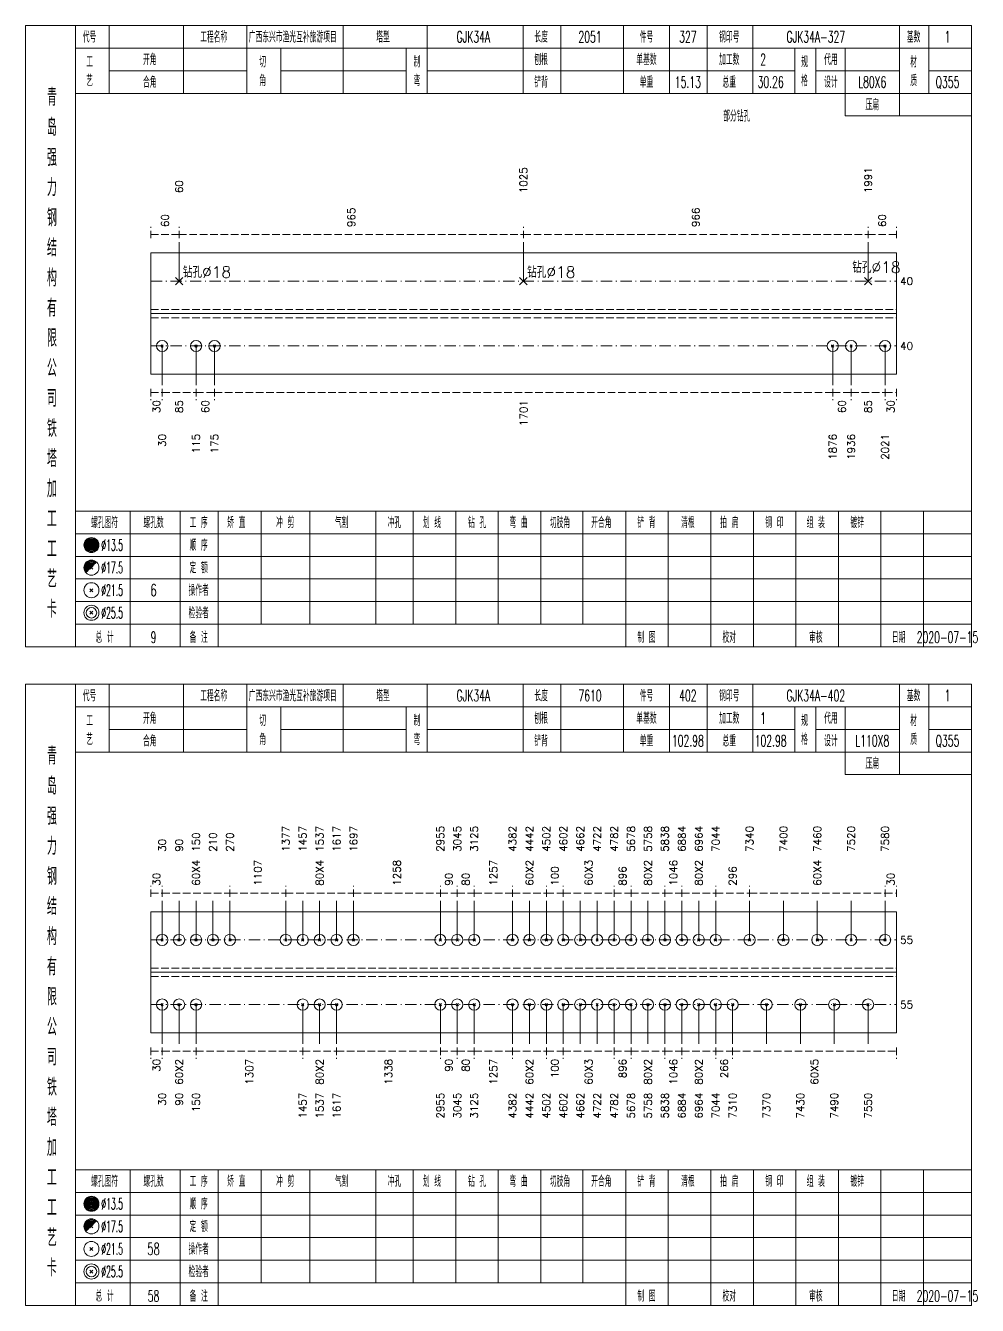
# Model space of a CAD drawing. Extents: x 0 to 2606, y -377 to 6479.
# Drawn here: x 2091.2 to 2344.1, y 5250 to 5590 of the extents above; entities that cross this region are included whole.
import ezdxf
from ezdxf.enums import TextEntityAlignment as Align

# ---------------------------------------------------------------- set-up
doc = ezdxf.new("R2010")
doc.units = 0
doc.header["$MEASUREMENT"] = 0
doc.linetypes.add('一点画线', pattern=[5.2, 3, -1, 0.2, -1])
doc.linetypes.add('虚线', pattern=[2.75, 2, -0.75])
doc.layers.get('0').update_dxf_attribs({"linetype": 'CONTINUOUS', "lineweight": 25})
doc.layers.add('1', color=7, linetype='CONTINUOUS', lineweight=25)
doc.layers.add('4', color=7, linetype='CONTINUOUS', lineweight=25)
doc.styles.get("Standard").update_dxf_attribs({"font": 'simplex.shx', "width": 0.7, "height": 3, "bigfont": 'gbhzfs.shx'})

msp = doc.modelspace()

# ---------------------------------------------------------------- linework, layer by layer
at = {"color": 8, "linetype": '虚线', "lineweight": 9}
for p, q in [((2124.5, 5533.5), (2124.5, 5536.5)), ((2132, 5533.5), (2132, 5536.5)), ((2132, 5533.5), (2132, 5536.5)), ((2223.5, 5533.5), (2223.5, 5536.5)), ((2223.5, 5533.5), (2223.5, 5536.5)), ((2315.1, 5533.5), (2315.1, 5536.5)), ((2315.1, 5533.5), (2315.1, 5536.5)), ((2322.6, 5533.5), (2322.6, 5536.5)), ((2124.5, 5534.5), (2132, 5534.5)), ((2132, 5534.5), (2223.5, 5534.5)), ((2223.5, 5534.5), (2315.1, 5534.5)), ((2315.1, 5534.5), (2322.6, 5534.5)), ((2124.5, 5493.5), (2124.5, 5490.5)), ((2124.5, 5492.5), (2127.5, 5492.5)), ((2127.5, 5493.5), (2127.5, 5490.5)), ((2127.5, 5493.5), (2127.5, 5490.5)), ((2127.5, 5492.5), (2136.5, 5492.5)), ((2136.5, 5493.5), (2136.5, 5490.5)), ((2136.5, 5493.5), (2136.5, 5490.5)), ((2136.5, 5492.5), (2141.4, 5492.5)), ((2141.4, 5493.5), (2141.4, 5490.5)), ((2141.4, 5493.5), (2141.4, 5490.5)), ((2141.4, 5492.5), (2305.7, 5492.5)), ((2305.7, 5493.5), (2305.7, 5490.5)), ((2305.7, 5493.5), (2305.7, 5490.5)), ((2305.7, 5492.5), (2310.6, 5492.5)), ((2310.6, 5493.5), (2310.6, 5490.5)), ((2310.6, 5493.5), (2310.6, 5490.5)), ((2310.6, 5492.5), (2319.6, 5492.5)), ((2319.6, 5493.5), (2319.6, 5490.5)), ((2319.6, 5493.5), (2319.6, 5490.5)), ((2319.6, 5492.5), (2322.6, 5492.5)), ((2322.6, 5493.5), (2322.6, 5490.5)), ((2124.5, 5358.5), (2124.5, 5361.5)), ((2124.5, 5359.5), (2127.5, 5359.5)), ((2127.5, 5358.5), (2127.5, 5361.5)), ((2127.5, 5358.5), (2127.5, 5361.5)), ((2127.5, 5359.5), (2145.5, 5359.5)), ((2145.5, 5358.5), (2145.5, 5361.5)), ((2145.5, 5358.5), (2145.5, 5361.5)), ((2145.5, 5359.5), (2160.35, 5359.5)), ((2160.35, 5358.5), (2160.35, 5361.5)), ((2160.35, 5358.5), (2160.35, 5361.5)), ((2160.35, 5359.5), (2178.35, 5359.5)), ((2178.35, 5358.5), (2178.35, 5361.5)), ((2178.35, 5358.5), (2178.35, 5361.5)), ((2178.35, 5359.5), (2201.42, 5359.5)), ((2201.42, 5358.5), (2201.42, 5361.5)), ((2201.42, 5358.5), (2201.42, 5361.5)), ((2201.42, 5359.5), (2205.92, 5359.5)), ((2205.92, 5358.5), (2205.92, 5361.5)), ((2205.92, 5358.5), (2205.92, 5361.5)), ((2205.92, 5359.5), (2210.42, 5359.5)), ((2210.42, 5358.5), (2210.42, 5361.5)), ((2210.42, 5358.5), (2210.42, 5361.5)), ((2210.42, 5359.5), (2220.6, 5359.5)), ((2220.6, 5358.5), (2220.6, 5361.5)), ((2220.6, 5358.5), (2220.6, 5361.5)), ((2220.6, 5359.5), (2229.6, 5359.5)), ((2229.6, 5358.5), (2229.6, 5361.5)), ((2229.6, 5358.5), (2229.6, 5361.5)), ((2229.6, 5359.5), (2234.1, 5359.5)), ((2234.1, 5358.5), (2234.1, 5361.5)), ((2234.1, 5358.5), (2234.1, 5361.5)), ((2234.1, 5359.5), (2247.6, 5359.5)), ((2247.6, 5358.5), (2247.6, 5361.5)), ((2247.6, 5358.5), (2247.6, 5361.5)), ((2247.6, 5359.5), (2252.1, 5359.5)), ((2252.1, 5358.5), (2252.1, 5361.5)), ((2252.1, 5358.5), (2252.1, 5361.5)), ((2252.1, 5359.5), (2261.1, 5359.5)), ((2261.1, 5358.5), (2261.1, 5361.5)), ((2261.1, 5358.5), (2261.1, 5361.5)), ((2261.1, 5359.5), (2265.6, 5359.5)), ((2265.6, 5358.5), (2265.6, 5361.5)), ((2265.6, 5358.5), (2265.6, 5361.5)), ((2265.6, 5359.5), (2274.6, 5359.5)), ((2274.6, 5358.5), (2274.6, 5361.5)), ((2274.6, 5358.5), (2274.6, 5361.5)), ((2274.6, 5359.5), (2283.6, 5359.5)), ((2283.6, 5358.5), (2283.6, 5361.5)), ((2283.6, 5358.5), (2283.6, 5361.5)), ((2283.6, 5359.5), (2319.6, 5359.5)), ((2319.6, 5358.5), (2319.6, 5361.5)), ((2319.6, 5358.5), (2319.6, 5361.5)), ((2319.6, 5359.5), (2322.6, 5359.5)), ((2322.6, 5358.5), (2322.6, 5361.5)), ((2124.5, 5318.5), (2124.5, 5315.5)), ((2127.5, 5318.5), (2127.5, 5315.5)), ((2127.5, 5318.5), (2127.5, 5315.5)), ((2136.5, 5318.5), (2136.5, 5315.5)), ((2136.5, 5318.5), (2136.5, 5315.5)), ((2164.85, 5318.5), (2164.85, 5315.5)), ((2164.85, 5318.5), (2164.85, 5315.5)), ((2173.85, 5318.5), (2173.85, 5315.5)), ((2173.85, 5318.5), (2173.85, 5315.5)), ((2201.42, 5318.5), (2201.42, 5315.5)), ((2201.42, 5318.5), (2201.42, 5315.5)), ((2205.92, 5318.5), (2205.92, 5315.5)), ((2205.92, 5318.5), (2205.92, 5315.5)), ((2210.42, 5318.5), (2210.42, 5315.5)), ((2210.42, 5318.5), (2210.42, 5315.5)), ((2220.6, 5318.5), (2220.6, 5315.5)), ((2220.6, 5318.5), (2220.6, 5315.5)), ((2229.6, 5318.5), (2229.6, 5315.5)), ((2229.6, 5318.5), (2229.6, 5315.5)), ((2234.1, 5318.5), (2234.1, 5315.5)), ((2234.1, 5318.5), (2234.1, 5315.5)), ((2247.6, 5318.5), (2247.6, 5315.5)), ((2247.6, 5318.5), (2247.6, 5315.5)), ((2252.1, 5318.5), (2252.1, 5315.5)), ((2252.1, 5318.5), (2252.1, 5315.5)), ((2261.1, 5318.5), (2261.1, 5315.5)), ((2261.1, 5318.5), (2261.1, 5315.5)), ((2265.6, 5318.5), (2265.6, 5315.5)), ((2265.6, 5318.5), (2265.6, 5315.5)), ((2274.6, 5318.5), (2274.6, 5315.5)), ((2274.6, 5318.5), (2274.6, 5315.5)), ((2279.1, 5318.5), (2279.1, 5315.5)), ((2279.1, 5318.5), (2279.1, 5315.5)), ((2322.6, 5318.5), (2322.6, 5315.5)), ((2124.5, 5317.5), (2127.5, 5317.5)), ((2127.5, 5317.5), (2136.5, 5317.5)), ((2136.5, 5317.5), (2164.85, 5317.5)), ((2164.85, 5317.5), (2173.85, 5317.5)), ((2173.85, 5317.5), (2201.42, 5317.5)), ((2201.42, 5317.5), (2205.92, 5317.5)), ((2205.92, 5317.5), (2210.42, 5317.5)), ((2210.42, 5317.5), (2220.6, 5317.5)), ((2220.6, 5317.5), (2229.6, 5317.5)), ((2229.6, 5317.5), (2234.1, 5317.5)), ((2234.1, 5317.5), (2247.6, 5317.5)), ((2247.6, 5317.5), (2252.1, 5317.5)), ((2252.1, 5317.5), (2261.1, 5317.5)), ((2261.1, 5317.5), (2265.6, 5317.5)), ((2265.6, 5317.5), (2274.6, 5317.5)), ((2274.6, 5317.5), (2279.1, 5317.5)), ((2279.1, 5317.5), (2322.6, 5317.5))]:
    msp.add_line(p, q, dxfattribs=at)
at = {"color": 7, "linetype": 'Continuous', "lineweight": 13}
for p, q in [((2132, 5522.12), (2132, 5532.5)), ((2223.5, 5522.12), (2223.5, 5532.5)), ((2315.1, 5522.12), (2315.1, 5532.5)), ((2131, 5521.12), (2133, 5523.12)), ((2131, 5523.12), (2133, 5521.12)), ((2222.5, 5521.12), (2224.5, 5523.12)), ((2222.5, 5523.12), (2224.5, 5521.12)), ((2314.1, 5521.12), (2316.1, 5523.12)), ((2314.1, 5523.12), (2316.1, 5521.12)), ((2127.5, 5504.88), (2127.5, 5494.5)), ((2136.5, 5504.88), (2136.5, 5494.5)), ((2141.4, 5504.88), (2141.4, 5494.5)), ((2305.7, 5504.88), (2305.7, 5494.5)), ((2310.6, 5504.88), (2310.6, 5494.5)), ((2319.6, 5504.88), (2319.6, 5494.5)), ((2127.5, 5347.09), (2127.5, 5357.5)), ((2132, 5347.09), (2132, 5357.5)), ((2136.5, 5347.09), (2136.5, 5357.5)), ((2141, 5347.09), (2141, 5357.5)), ((2145.5, 5347.09), (2145.5, 5357.5)), ((2160.35, 5347.09), (2160.35, 5357.5)), ((2164.85, 5347.09), (2164.85, 5357.5)), ((2169.35, 5347.09), (2169.35, 5357.5)), ((2173.85, 5347.09), (2173.85, 5357.5)), ((2178.35, 5347.09), (2178.35, 5357.5)), ((2201.42, 5347.09), (2201.42, 5357.5)), ((2205.92, 5347.09), (2205.92, 5357.5)), ((2210.42, 5347.09), (2210.42, 5357.5)), ((2220.6, 5347.09), (2220.6, 5357.5)), ((2225.1, 5347.09), (2225.1, 5357.5)), ((2229.6, 5347.09), (2229.6, 5357.5)), ((2234.1, 5347.09), (2234.1, 5357.5)), ((2238.6, 5347.09), (2238.6, 5357.5)), ((2243.1, 5347.09), (2243.1, 5357.5)), ((2247.6, 5347.09), (2247.6, 5357.5)), ((2252.1, 5347.09), (2252.1, 5357.5)), ((2256.6, 5347.09), (2256.6, 5357.5)), ((2261.1, 5347.09), (2261.1, 5357.5)), ((2265.6, 5347.09), (2265.6, 5357.5)), ((2270.1, 5347.09), (2270.1, 5357.5)), ((2274.6, 5347.09), (2274.6, 5357.5)), ((2283.6, 5347.09), (2283.6, 5357.5)), ((2292.6, 5347.09), (2292.6, 5357.5)), ((2301.6, 5347.09), (2301.6, 5357.5)), ((2310.6, 5347.09), (2310.6, 5357.5)), ((2319.6, 5347.09), (2319.6, 5357.5)), ((2127.2, 5346.79), (2127.8, 5347.39)), ((2127.8, 5346.79), (2127.2, 5347.39)), ((2131.7, 5346.79), (2132.3, 5347.39)), ((2132.3, 5346.79), (2131.7, 5347.39)), ((2136.2, 5346.79), (2136.8, 5347.39)), ((2136.8, 5346.79), (2136.2, 5347.39)), ((2140.7, 5346.79), (2141.3, 5347.39)), ((2141.3, 5346.79), (2140.7, 5347.39)), ((2145.2, 5346.79), (2145.8, 5347.39)), ((2145.8, 5346.79), (2145.2, 5347.39)), ((2160.05, 5346.79), (2160.65, 5347.39)), ((2160.65, 5346.79), (2160.05, 5347.39)), ((2164.55, 5346.79), (2165.15, 5347.39)), ((2165.15, 5346.79), (2164.55, 5347.39)), ((2169.05, 5346.79), (2169.65, 5347.39)), ((2169.65, 5346.79), (2169.05, 5347.39)), ((2173.55, 5346.79), (2174.15, 5347.39)), ((2174.15, 5346.79), (2173.55, 5347.39)), ((2178.05, 5346.79), (2178.65, 5347.39)), ((2178.65, 5346.79), (2178.05, 5347.39)), ((2201.12, 5346.79), (2201.72, 5347.39)), ((2201.72, 5346.79), (2201.12, 5347.39)), ((2205.62, 5346.79), (2206.22, 5347.39)), ((2206.22, 5346.79), (2205.62, 5347.39)), ((2210.12, 5346.79), (2210.72, 5347.39)), ((2210.72, 5346.79), (2210.12, 5347.39)), ((2220.3, 5346.79), (2220.9, 5347.39)), ((2220.9, 5346.79), (2220.3, 5347.39)), ((2224.8, 5346.79), (2225.4, 5347.39)), ((2225.4, 5346.79), (2224.8, 5347.39)), ((2229.3, 5346.79), (2229.9, 5347.39)), ((2229.9, 5346.79), (2229.3, 5347.39)), ((2233.8, 5346.79), (2234.4, 5347.39)), ((2234.4, 5346.79), (2233.8, 5347.39)), ((2238.3, 5346.79), (2238.9, 5347.39)), ((2238.9, 5346.79), (2238.3, 5347.39)), ((2242.8, 5346.79), (2243.4, 5347.39)), ((2243.4, 5346.79), (2242.8, 5347.39)), ((2247.3, 5346.79), (2247.9, 5347.39)), ((2247.9, 5346.79), (2247.3, 5347.39)), ((2251.8, 5346.79), (2252.4, 5347.39)), ((2252.4, 5346.79), (2251.8, 5347.39)), ((2256.3, 5346.79), (2256.9, 5347.39)), ((2256.9, 5346.79), (2256.3, 5347.39)), ((2260.8, 5346.79), (2261.4, 5347.39)), ((2261.4, 5346.79), (2260.8, 5347.39)), ((2265.3, 5346.79), (2265.9, 5347.39)), ((2265.9, 5346.79), (2265.3, 5347.39)), ((2269.8, 5346.79), (2270.4, 5347.39)), ((2270.4, 5346.79), (2269.8, 5347.39)), ((2274.3, 5346.79), (2274.9, 5347.39)), ((2274.9, 5346.79), (2274.3, 5347.39)), ((2283.3, 5346.79), (2283.9, 5347.39)), ((2283.9, 5346.79), (2283.3, 5347.39)), ((2292.3, 5346.79), (2292.9, 5347.39)), ((2292.9, 5346.79), (2292.3, 5347.39)), ((2301.3, 5346.79), (2301.9, 5347.39)), ((2301.9, 5346.79), (2301.3, 5347.39)), ((2310.3, 5346.79), (2310.9, 5347.39)), ((2310.9, 5346.79), (2310.3, 5347.39)), ((2319.3, 5346.79), (2319.9, 5347.39)), ((2319.9, 5346.79), (2319.3, 5347.39)), ((2127.5, 5329.91), (2127.5, 5319.5)), ((2132, 5329.91), (2132, 5319.5)), ((2136.5, 5329.91), (2136.5, 5319.5)), ((2164.85, 5329.91), (2164.85, 5319.5)), ((2169.35, 5329.91), (2169.35, 5319.5)), ((2173.85, 5329.91), (2173.85, 5319.5)), ((2201.42, 5329.91), (2201.42, 5319.5)), ((2205.92, 5329.91), (2205.92, 5319.5)), ((2210.42, 5329.91), (2210.42, 5319.5)), ((2220.6, 5329.91), (2220.6, 5319.5)), ((2225.1, 5329.91), (2225.1, 5319.5)), ((2229.6, 5329.91), (2229.6, 5319.5)), ((2234.1, 5329.91), (2234.1, 5319.5)), ((2238.6, 5329.91), (2238.6, 5319.5)), ((2243.1, 5329.91), (2243.1, 5319.5)), ((2247.6, 5329.91), (2247.6, 5319.5)), ((2252.1, 5329.91), (2252.1, 5319.5)), ((2256.6, 5329.91), (2256.6, 5319.5)), ((2261.1, 5329.91), (2261.1, 5319.5)), ((2265.6, 5329.91), (2265.6, 5319.5)), ((2270.1, 5329.91), (2270.1, 5319.5)), ((2274.6, 5329.91), (2274.6, 5319.5)), ((2279.1, 5329.91), (2279.1, 5319.5)), ((2288.1, 5329.91), (2288.1, 5319.5)), ((2297.1, 5329.91), (2297.1, 5319.5)), ((2306.1, 5329.91), (2306.1, 5319.5)), ((2315.1, 5329.91), (2315.1, 5319.5))]:
    msp.add_line(p, q, dxfattribs=at)
at = {"color": 7, "linetype": 'Continuous', "lineweight": 18}
for p, q in [((2124.5, 5529.62), (2124.5, 5497.38)), ((2124.5, 5529.62), (2322.6, 5529.62)), ((2322.6, 5529.62), (2322.6, 5497.38)), ((2124.5, 5513.5), (2322.6, 5513.5)), ((2124.5, 5354.59), (2124.5, 5322.41)), ((2124.5, 5354.59), (2322.6, 5354.59)), ((2322.6, 5354.59), (2322.6, 5322.41)), ((2124.5, 5338.5), (2322.6, 5338.5))]:
    msp.add_line(p, q, dxfattribs=at)
at = {"color": 3, "linetype": '一点画线', "lineweight": 13}
for p, q in [((2124.5, 5522.12), (2322.6, 5522.12)), ((2124.5, 5504.88), (2322.6, 5504.88)), ((2124.5, 5347.09), (2322.6, 5347.09)), ((2124.5, 5329.91), (2322.6, 5329.91))]:
    msp.add_line(p, q, dxfattribs=at)
at = {"color": 1, "linetype": '虚线', "lineweight": 18}
for p, q in [((2124.5, 5514.62), (2322.6, 5514.62)), ((2124.5, 5512.38), (2322.6, 5512.38)), ((2124.5, 5339.59), (2322.6, 5339.59)), ((2124.5, 5337.41), (2322.6, 5337.41))]:
    msp.add_line(p, q, dxfattribs=at)
at = {"color": 7, "linetype": 'Continuous', "lineweight": 13}
for centre in [(2127.5, 5347.09), (2132, 5347.09), (2136.5, 5347.09), (2141, 5347.09), (2145.5, 5347.09), (2160.35, 5347.09), (2164.85, 5347.09), (2169.35, 5347.09), (2173.85, 5347.09), (2178.35, 5347.09), (2201.42, 5347.09), (2205.92, 5347.09), (2210.42, 5347.09), (2220.6, 5347.09), (2225.1, 5347.09), (2229.6, 5347.09), (2234.1, 5347.09), (2238.6, 5347.09), (2243.1, 5347.09), (2247.6, 5347.09), (2252.1, 5347.09), (2256.6, 5347.09), (2261.1, 5347.09), (2265.6, 5347.09), (2270.1, 5347.09), (2274.6, 5347.09), (2283.6, 5347.09), (2292.6, 5347.09), (2301.6, 5347.09), (2310.6, 5347.09), (2319.6, 5347.09)]:
    msp.add_circle(centre, 1.5, dxfattribs=at)
at = {"layer": '1', "color": 7, "linetype": 'Continuous', "lineweight": 13}
for p, q in [((2127.2, 5504.57), (2127.8, 5505.18)), ((2127.8, 5504.57), (2127.2, 5505.18)), ((2136.2, 5504.57), (2136.8, 5505.18)), ((2136.8, 5504.57), (2136.2, 5505.18)), ((2141.1, 5504.57), (2141.7, 5505.18)), ((2141.7, 5504.57), (2141.1, 5505.18)), ((2305.4, 5504.57), (2306, 5505.18)), ((2306, 5504.57), (2305.4, 5505.18)), ((2310.3, 5504.57), (2310.9, 5505.18)), ((2310.9, 5504.57), (2310.3, 5505.18)), ((2319.3, 5504.57), (2319.9, 5505.18)), ((2319.9, 5504.57), (2319.3, 5505.18)), ((2127.2, 5329.61), (2127.8, 5330.21)), ((2127.8, 5329.61), (2127.2, 5330.21)), ((2131.7, 5329.61), (2132.3, 5330.21)), ((2132.3, 5329.61), (2131.7, 5330.21)), ((2136.2, 5329.61), (2136.8, 5330.21)), ((2136.8, 5329.61), (2136.2, 5330.21)), ((2164.55, 5329.61), (2165.15, 5330.21)), ((2165.15, 5329.61), (2164.55, 5330.21)), ((2169.05, 5329.61), (2169.65, 5330.21)), ((2169.65, 5329.61), (2169.05, 5330.21)), ((2173.55, 5329.61), (2174.15, 5330.21)), ((2174.15, 5329.61), (2173.55, 5330.21)), ((2201.12, 5329.61), (2201.72, 5330.21)), ((2201.72, 5329.61), (2201.12, 5330.21)), ((2205.62, 5329.61), (2206.22, 5330.21)), ((2206.22, 5329.61), (2205.62, 5330.21)), ((2210.12, 5329.61), (2210.72, 5330.21)), ((2210.72, 5329.61), (2210.12, 5330.21)), ((2220.3, 5329.61), (2220.9, 5330.21)), ((2220.9, 5329.61), (2220.3, 5330.21)), ((2224.8, 5329.61), (2225.4, 5330.21)), ((2225.4, 5329.61), (2224.8, 5330.21)), ((2229.3, 5329.61), (2229.9, 5330.21)), ((2229.9, 5329.61), (2229.3, 5330.21)), ((2233.8, 5329.61), (2234.4, 5330.21)), ((2234.4, 5329.61), (2233.8, 5330.21)), ((2238.3, 5329.61), (2238.9, 5330.21)), ((2238.9, 5329.61), (2238.3, 5330.21)), ((2242.8, 5329.61), (2243.4, 5330.21)), ((2243.4, 5329.61), (2242.8, 5330.21)), ((2247.3, 5329.61), (2247.9, 5330.21)), ((2247.9, 5329.61), (2247.3, 5330.21)), ((2251.8, 5329.61), (2252.4, 5330.21)), ((2252.4, 5329.61), (2251.8, 5330.21)), ((2256.3, 5329.61), (2256.9, 5330.21)), ((2256.9, 5329.61), (2256.3, 5330.21)), ((2260.8, 5329.61), (2261.4, 5330.21)), ((2261.4, 5329.61), (2260.8, 5330.21)), ((2265.3, 5329.61), (2265.9, 5330.21)), ((2265.9, 5329.61), (2265.3, 5330.21)), ((2269.8, 5329.61), (2270.4, 5330.21)), ((2270.4, 5329.61), (2269.8, 5330.21)), ((2274.3, 5329.61), (2274.9, 5330.21)), ((2274.9, 5329.61), (2274.3, 5330.21)), ((2278.8, 5329.61), (2279.4, 5330.21)), ((2279.4, 5329.61), (2278.8, 5330.21)), ((2287.8, 5329.61), (2288.4, 5330.21)), ((2288.4, 5329.61), (2287.8, 5330.21)), ((2296.8, 5329.61), (2297.4, 5330.21)), ((2297.4, 5329.61), (2296.8, 5330.21)), ((2305.8, 5329.61), (2306.4, 5330.21)), ((2306.4, 5329.61), (2305.8, 5330.21)), ((2314.8, 5329.61), (2315.4, 5330.21)), ((2315.4, 5329.61), (2314.8, 5330.21))]:
    msp.add_line(p, q, dxfattribs=at)
at = {"layer": '1', "color": 7, "linetype": 'Continuous', "lineweight": 18}
for p, q in [((2124.5, 5497.38), (2322.6, 5497.38)), ((2124.5, 5322.41), (2322.6, 5322.41))]:
    msp.add_line(p, q, dxfattribs=at)
at = {"layer": '1', "color": 7, "linetype": 'Continuous', "lineweight": 13}
for centre in [(2127.5, 5504.88), (2136.5, 5504.88), (2141.4, 5504.88), (2305.7, 5504.88), (2310.6, 5504.88), (2319.6, 5504.88), (2127.5, 5329.91), (2132, 5329.91), (2136.5, 5329.91), (2164.85, 5329.91), (2169.35, 5329.91), (2173.85, 5329.91), (2201.42, 5329.91), (2205.92, 5329.91), (2210.42, 5329.91), (2220.6, 5329.91), (2225.1, 5329.91), (2229.6, 5329.91), (2234.1, 5329.91), (2238.6, 5329.91), (2243.1, 5329.91), (2247.6, 5329.91), (2252.1, 5329.91), (2256.6, 5329.91), (2261.1, 5329.91), (2265.6, 5329.91), (2270.1, 5329.91), (2274.6, 5329.91), (2279.1, 5329.91), (2288.1, 5329.91), (2297.1, 5329.91), (2306.1, 5329.91), (2315.1, 5329.91)]:
    msp.add_circle(centre, 1.5, dxfattribs=at)
at = {"layer": '4', "color": 1, "linetype": 'Continuous', "lineweight": 18}
for p, q in [((2104.5, 5425), (2104.5, 5590)), ((2113.4, 5572), (2113.4, 5590)), ((2133.2, 5572), (2133.2, 5590)), ((2150, 5572), (2150, 5590)), ((2175.6, 5572), (2175.6, 5590)), ((2197.9, 5572), (2197.9, 5590)), ((2223.4, 5572), (2223.4, 5590)), ((2233.4, 5572), (2233.4, 5590)), ((2250.1, 5572), (2250.1, 5590)), ((2262.3, 5572), (2262.3, 5590)), ((2272.3, 5572), (2272.3, 5590)), ((2284.5, 5572), (2284.5, 5590)), ((2323.4, 5566), (2323.4, 5590)), ((2331.2, 5572), (2331.2, 5590)), ((2104.5, 5584), (2342.6, 5584)), ((2159, 5572), (2159, 5584)), ((2192.3, 5572), (2192.3, 5584)), ((2295.6, 5572), (2295.6, 5584)), ((2301.2, 5572), (2301.2, 5584)), ((2309, 5566), (2309, 5584)), ((2113.4, 5578), (2150, 5578)), ((2159, 5578), (2192.3, 5578)), ((2197.9, 5578), (2295.6, 5578)), ((2301.2, 5578), (2323.4, 5578)), ((2331.2, 5578), (2342.6, 5578)), ((2104.5, 5572), (2342.6, 5572)), ((2309, 5566), (2342.6, 5566)), ((2104.5, 5461), (2342.6, 5461)), ((2119, 5425), (2119, 5461)), ((2132.3, 5425), (2132.3, 5461)), ((2142.4, 5425), (2142.4, 5461)), ((2153.8, 5431), (2153.8, 5461)), ((2166.7, 5431), (2166.7, 5461)), ((2184.3, 5431), (2184.3, 5461)), ((2194.2, 5431), (2194.2, 5461)), ((2205.5, 5431), (2205.5, 5461)), ((2216.8, 5431), (2216.8, 5461)), ((2228.1, 5431), (2228.1, 5461)), ((2239.3, 5431), (2239.3, 5461)), ((2250.7, 5431), (2250.7, 5461)), ((2262, 5431), (2262, 5461)), ((2273.3, 5431), (2273.3, 5461)), ((2284.6, 5431), (2284.6, 5461)), ((2295.9, 5431), (2295.9, 5461)), ((2307.2, 5431), (2307.2, 5461)), ((2318.5, 5431), (2318.5, 5461)), ((2329.8, 5431), (2329.8, 5461)), ((2104.5, 5455), (2342.6, 5455)), ((2104.5, 5449), (2342.6, 5449)), ((2104.5, 5443), (2342.6, 5443)), ((2104.5, 5437), (2342.6, 5437)), ((2104.5, 5431), (2342.6, 5431)), ((2250.7, 5425), (2250.7, 5431)), ((2262, 5425), (2262, 5431)), ((2273.3, 5425), (2273.3, 5431)), ((2284.6, 5425), (2284.6, 5431)), ((2295.9, 5425), (2295.9, 5431)), ((2307.2, 5425), (2307.2, 5431)), ((2318.5, 5425), (2318.5, 5431)), ((2329.8, 5425), (2329.8, 5431)), ((2104.5, 5250), (2104.5, 5415)), ((2113.4, 5397), (2113.4, 5415)), ((2133.2, 5397), (2133.2, 5415)), ((2150, 5397), (2150, 5415)), ((2175.6, 5397), (2175.6, 5415)), ((2197.9, 5397), (2197.9, 5415)), ((2223.4, 5397), (2223.4, 5415)), ((2233.4, 5397), (2233.4, 5415)), ((2250.1, 5397), (2250.1, 5415)), ((2262.3, 5397), (2262.3, 5415)), ((2272.3, 5397), (2272.3, 5415)), ((2284.5, 5397), (2284.5, 5415)), ((2323.4, 5391), (2323.4, 5415)), ((2331.2, 5397), (2331.2, 5415)), ((2104.5, 5409), (2342.6, 5409)), ((2159, 5397), (2159, 5409)), ((2192.3, 5397), (2192.3, 5409)), ((2295.6, 5397), (2295.6, 5409)), ((2301.2, 5397), (2301.2, 5409)), ((2309, 5391), (2309, 5409)), ((2113.4, 5403), (2150, 5403)), ((2159, 5403), (2192.3, 5403)), ((2197.9, 5403), (2295.6, 5403)), ((2301.2, 5403), (2323.4, 5403)), ((2331.2, 5403), (2342.6, 5403)), ((2104.5, 5397), (2342.6, 5397)), ((2309, 5391), (2342.6, 5391)), ((2104.5, 5286), (2342.6, 5286)), ((2119, 5250), (2119, 5286)), ((2132.3, 5250), (2132.3, 5286)), ((2142.4, 5250), (2142.4, 5286)), ((2153.8, 5256), (2153.8, 5286)), ((2166.7, 5256), (2166.7, 5286)), ((2184.3, 5256), (2184.3, 5286)), ((2194.2, 5256), (2194.2, 5286)), ((2205.5, 5256), (2205.5, 5286)), ((2216.8, 5256), (2216.8, 5286)), ((2228.1, 5256), (2228.1, 5286)), ((2239.3, 5256), (2239.3, 5286)), ((2250.7, 5256), (2250.7, 5286)), ((2262, 5256), (2262, 5286)), ((2273.3, 5256), (2273.3, 5286)), ((2284.6, 5256), (2284.6, 5286)), ((2295.9, 5256), (2295.9, 5286)), ((2307.2, 5256), (2307.2, 5286)), ((2318.5, 5256), (2318.5, 5286)), ((2329.8, 5256), (2329.8, 5286)), ((2104.5, 5280), (2342.6, 5280)), ((2104.5, 5274), (2342.6, 5274)), ((2104.5, 5268), (2342.6, 5268)), ((2104.5, 5262), (2342.6, 5262)), ((2104.5, 5256), (2342.6, 5256)), ((2250.7, 5250), (2250.7, 5256)), ((2262, 5250), (2262, 5256)), ((2273.3, 5250), (2273.3, 5256)), ((2284.6, 5250), (2284.6, 5256)), ((2295.9, 5250), (2295.9, 5256)), ((2307.2, 5250), (2307.2, 5256)), ((2318.5, 5250), (2318.5, 5256)), ((2329.8, 5250), (2329.8, 5256))]:
    msp.add_line(p, q, dxfattribs=at)
at = {"layer": '4', "color": 7, "linetype": 'Continuous', "lineweight": 13}
for p, q in [((2108.5, 5451.8), (2108.9, 5452.2)), ((2108.9, 5451.8), (2108.5, 5452.2)), ((2108.3, 5439.6), (2109.1, 5440.4)), ((2109.1, 5439.6), (2108.3, 5440.4)), ((2108.3, 5433.6), (2109.1, 5434.4)), ((2109.1, 5433.6), (2108.3, 5434.4)), ((2108.5, 5276.8), (2108.9, 5277.2)), ((2108.9, 5276.8), (2108.5, 5277.2)), ((2108.3, 5264.6), (2109.1, 5265.4)), ((2109.1, 5264.6), (2108.3, 5265.4)), ((2108.3, 5258.6), (2109.1, 5259.4)), ((2109.1, 5258.6), (2108.3, 5259.4))]:
    msp.add_line(p, q, dxfattribs=at)
at = {"layer": '4', "color": 7, "linetype": 'Continuous', "lineweight": 0}
for p, q in [((2108.3, 5445.6), (2109.1, 5446.4)), ((2108.3, 5446.4), (2109.1, 5445.6)), ((2108.3, 5270.6), (2109.1, 5271.4)), ((2108.3, 5271.4), (2109.1, 5270.6))]:
    msp.add_line(p, q, dxfattribs=at)
at = {"layer": '4', "color": 1, "linetype": 'Continuous', "lineweight": 18}
for points in [[(2091.2, 5590), (2091.2, 5425), (2342.6, 5425), (2342.6, 5590)], [(2091.2, 5415), (2091.2, 5250), (2342.6, 5250), (2342.6, 5415)]]:
    msp.add_lwpolyline(points, close=True, dxfattribs=at)
at = {"layer": '4', "color": 7, "linetype": 'Continuous', "lineweight": 13}
for centre, radius in [((2108.7, 5452), 2), ((2108.7, 5452), 1.8), ((2108.7, 5452), 1.6), ((2108.7, 5452), 1.4), ((2108.7, 5452), 1.2), ((2108.7, 5452), 1), ((2108.7, 5452), 0.8), ((2108.7, 5452), 0.6), ((2108.7, 5452), 0.4), ((2108.7, 5452), 0.2), ((2108.7, 5446), 2), ((2108.7, 5440), 2), ((2108.7, 5434), 2), ((2108.7, 5434), 1.4), ((2108.7, 5277), 2), ((2108.7, 5277), 1.8), ((2108.7, 5277), 1.6), ((2108.7, 5277), 1.4), ((2108.7, 5277), 1.2), ((2108.7, 5277), 1), ((2108.7, 5277), 0.8), ((2108.7, 5277), 0.6), ((2108.7, 5277), 0.4), ((2108.7, 5277), 0.2), ((2108.7, 5271), 2), ((2108.7, 5265), 2), ((2108.7, 5259), 2), ((2108.7, 5259), 1.4)]:
    msp.add_circle(centre, radius, dxfattribs=at)
for centre, radius in [((2108.7, 5446), 1.8), ((2108.7, 5446), 1.6), ((2108.7, 5446), 1.4), ((2108.7, 5446), 1.2), ((2108.7, 5446), 1), ((2108.7, 5446), 0.8), ((2108.7, 5446), 0.6), ((2108.7, 5446), 0.4), ((2108.7, 5446), 0.2), ((2108.7, 5271), 1.8), ((2108.7, 5271), 1.6), ((2108.7, 5271), 1.4), ((2108.7, 5271), 1.2), ((2108.7, 5271), 1), ((2108.7, 5271), 0.8), ((2108.7, 5271), 0.6), ((2108.7, 5271), 0.4), ((2108.7, 5271), 0.2)]:
    msp.add_arc(centre, radius, 45, 225, dxfattribs=at)

# ---------------------------------------------------------------- texts
at = {"color": 7, "linetype": 'Continuous', "lineweight": 13}
for s, p in [('1025', (2223.5, 5545.5)), ('1991', (2315.1, 5545.5)), ('60', (2132, 5545.5)), ('1377', (2160.35, 5370.5)), ('1457', (2164.85, 5370.5)), ('1537', (2169.35, 5370.5)), ('1617', (2173.85, 5370.5)), ('1697', (2178.35, 5370.5)), ('2955', (2201.42, 5370.5)), ('3045', (2205.92, 5370.5)), ('3125', (2210.42, 5370.5)), ('4382', (2220.6, 5370.5)), ('4442', (2225.1, 5370.5)), ('4502', (2229.6, 5370.5)), ('4602', (2234.1, 5370.5)), ('4662', (2238.6, 5370.5)), ('4722', (2243.1, 5370.5)), ('4782', (2247.6, 5370.5)), ('5678', (2252.1, 5370.5)), ('5758', (2256.6, 5370.5)), ('5838', (2261.1, 5370.5)), ('6884', (2265.6, 5370.5)), ('6964', (2270.1, 5370.5)), ('7044', (2274.6, 5370.5)), ('7340', (2283.6, 5370.5)), ('7400', (2292.6, 5370.5)), ('7460', (2301.6, 5370.5)), ('7520', (2310.6, 5370.5)), ('7580', (2319.6, 5370.5)), ('30', (2127.5, 5370.5)), ('90', (2132, 5370.5)), ('150', (2136.5, 5370.5)), ('210', (2141, 5370.5)), ('270', (2145.5, 5370.5))]:
    msp.add_text(s, height=2, rotation=90, dxfattribs=at).set_placement(p, align=Align.MIDDLE_LEFT)
at = {"color": 8, "linetype": 'Continuous', "lineweight": 9}
for s, p in [('60', (2128.25, 5536.5)), ('965', (2177.75, 5536.5)), ('966', (2269.3, 5536.5)), ('60', (2318.85, 5536.5)), ('60X4', (2136.5, 5361.5)), ('1107', (2152.92, 5361.5)), ('80X4', (2169.35, 5361.5)), ('1258', (2189.88, 5361.5)), ('1257', (2215.51, 5361.5)), ('60X2', (2225.1, 5361.5)), ('100', (2231.85, 5361.5)), ('60X3', (2240.85, 5361.5)), ('896', (2249.85, 5361.5)), ('80X2', (2256.6, 5361.5)), ('1046', (2263.35, 5361.5)), ('80X2', (2270.1, 5361.5)), ('296', (2279.1, 5361.5)), ('60X4', (2301.6, 5361.5)), ('30', (2126, 5361.5)), ('90', (2203.67, 5361.5)), ('80', (2208.17, 5361.5)), ('30', (2321.1, 5361.5))]:
    msp.add_text(s, height=2, rotation=90, dxfattribs=at).set_placement(p, align=Align.MIDDLE_LEFT)
at = {"color": 7, "linetype": 'Continuous', "lineweight": 13}
for p in [(2133, 5522.12), (2224.5, 5522.12), (2310.9, 5523.41)]:
    msp.add_text('钻孔%%c18', height=3, dxfattribs=at).set_placement(p, align=Align.BOTTOM_LEFT)
for s, p in [('40', (2323.6, 5522.12)), ('40', (2323.6, 5504.88)), ('55', (2323.6, 5347.09)), ('55', (2323.6, 5329.91))]:
    msp.add_text(s, height=2, dxfattribs=at).set_placement(p, align=Align.MIDDLE_LEFT)
at = {"color": 8, "linetype": 'Continuous', "lineweight": 9}
for s, p in [('30', (2126, 5490.5)), ('85', (2132, 5490.5)), ('60', (2138.95, 5490.5)), ('1701', (2223.55, 5490.5)), ('60', (2308.15, 5490.5)), ('85', (2315.1, 5490.5)), ('30', (2321.1, 5490.5)), ('30', (2126, 5315.5)), ('60X2', (2132, 5315.5)), ('1307', (2150.67, 5315.5)), ('80X2', (2169.35, 5315.5)), ('1338', (2187.63, 5315.5)), ('90', (2203.67, 5315.5)), ('80', (2208.17, 5315.5)), ('1257', (2215.51, 5315.5)), ('60X2', (2225.1, 5315.5)), ('100', (2231.85, 5315.5)), ('60X3', (2240.85, 5315.5)), ('896', (2249.85, 5315.5)), ('80X2', (2256.6, 5315.5)), ('1046', (2263.35, 5315.5)), ('80X2', (2270.1, 5315.5)), ('266', (2276.85, 5315.5)), ('60X5', (2300.85, 5315.5))]:
    msp.add_text(s, height=2, rotation=90, dxfattribs=at).set_placement(p, align=Align.MIDDLE_RIGHT)
at = {"layer": '1', "color": 7, "linetype": 'Continuous', "lineweight": 13}
for s, p in [('30', (2127.5, 5481.5)), ('115', (2136.5, 5481.5)), ('175', (2141.4, 5481.5)), ('1876', (2305.7, 5481.5)), ('1936', (2310.6, 5481.5)), ('2021', (2319.6, 5481.5)), ('30', (2127.5, 5306.5)), ('90', (2132, 5306.5)), ('150', (2136.5, 5306.5)), ('1457', (2164.85, 5306.5)), ('1537', (2169.35, 5306.5)), ('1617', (2173.85, 5306.5)), ('2955', (2201.42, 5306.5)), ('3045', (2205.92, 5306.5)), ('3125', (2210.42, 5306.5)), ('4382', (2220.6, 5306.5)), ('4442', (2225.1, 5306.5)), ('4502', (2229.6, 5306.5)), ('4602', (2234.1, 5306.5)), ('4662', (2238.6, 5306.5)), ('4722', (2243.1, 5306.5)), ('4782', (2247.6, 5306.5)), ('5678', (2252.1, 5306.5)), ('5758', (2256.6, 5306.5)), ('5838', (2261.1, 5306.5)), ('6884', (2265.6, 5306.5)), ('6964', (2270.1, 5306.5)), ('7044', (2274.6, 5306.5)), ('7310', (2279.1, 5306.5)), ('7370', (2288.1, 5306.5)), ('7430', (2297.1, 5306.5)), ('7490', (2306.1, 5306.5)), ('7550', (2315.1, 5306.5))]:
    msp.add_text(s, height=2, rotation=90, dxfattribs=at).set_placement(p, align=Align.MIDDLE_RIGHT)
at = {"layer": '4', "color": 1, "linetype": 'Continuous', "lineweight": 13}
for s, height, width, p in [('代号', 3, 0.6, (2108.2, 5587)), ('工程名称', 3, 0.6, (2141.2, 5587)), ('广西东兴市渔光互补旅游项目', 3, 0.6, (2162.2, 5587)), ('塔型', 3, 0.6, (2186.2, 5587)), ('GJK34A', 3, 0.6, (2210.2, 5587)), ('长度', 3, 0.6, (2228.2, 5587)), ('2051', 3, 0.6, (2241.2, 5587)), ('件号', 3, 0.6, (2256.2, 5587)), ('327', 3, 0.6, (2267.2, 5587)), ('钢印号', 3, 0.6, (2278.2, 5587)), ('GJK34A-327', 3, 0.6, (2301.2, 5587)), ('基数', 3, 0.6, (2327.2, 5587)), ('1', 3, 0.6, (2336.2, 5587)), ('开角', 3, 0.6, (2124.2, 5581)), ('刨根', 3, 0.6, (2228.2, 5581)), ('单基数', 3, 0.6, (2256.2, 5581)), ('加工数', 3, 0.6, (2278.2, 5581)), ('工', 3, 0.6, (2108.2, 5580.4)), ('切', 3, 0.6, (2154.2, 5580.4)), ('制', 3, 0.6, (2195.2, 5580.4)), ('2', 3, 0.6, (2287.2, 5581)), ('规', 3, 0.6, (2298.2, 5580.4)), ('代用', 3, 0.6, (2305.2, 5581)), ('材', 3, 0.6, (2327.2, 5580.4)), ('艺', 3, 0.6, (2108.2, 5575.4)), ('合角', 3, 0.6, (2124.2, 5575)), ('角', 3, 0.6, (2154.2, 5575.4)), ('弯', 3, 0.6, (2195.2, 5575.4)), ('铲背', 3, 0.6, (2228.2, 5575)), ('单重', 3, 0.6, (2256.2, 5575)), ('15.13', 3, 0.6, (2267.2, 5575)), ('总重', 3, 0.6, (2278.2, 5575)), ('30.26', 3, 0.6, (2289.2, 5575)), ('格', 3, 0.6, (2298.2, 5575.4)), ('设计', 3, 0.6, (2305.2, 5575)), ('L80X6', 3, 0.6, (2316.2, 5575)), ('质', 3, 0.6, (2327.2, 5575.4)), ('Q355', 3, 0.6, (2336.2, 5575)), ('青', 4.6, 0.8, (2098.2, 5571)), ('压扁', 3, 0.6, (2316.2, 5569)), ('岛', 4.6, 0.8, (2098.2, 5563)), ('部分钻孔', 3, 0.6, (2280.2, 5566)), ('强', 4.6, 0.8, (2098.2, 5555)), ('力', 4.6, 0.8, (2098.2, 5547)), ('钢', 4.6, 0.8, (2098.2, 5539)), ('结', 4.6, 0.8, (2098.2, 5531)), ('构', 4.6, 0.8, (2098.2, 5523)), ('有', 4.6, 0.8, (2098.2, 5515)), ('限', 4.6, 0.8, (2098.2, 5507)), ('公', 4.6, 0.8, (2098.2, 5499)), ('司', 4.6, 0.8, (2098.2, 5491)), ('铁', 4.6, 0.8, (2098.2, 5483)), ('塔', 4.6, 0.8, (2098.2, 5475)), ('加', 4.6, 0.8, (2098.2, 5467)), ('工', 4.6, 0.8, (2098.2, 5459)), ('螺孔图符', 3, 0.6, (2112.2, 5458)), ('螺孔数', 3, 0.6, (2125.2, 5458)), ('工 序', 3, 0.6, (2137.2, 5458)), ('矫 直', 3, 0.6, (2147.2, 5458)), ('冲 剪', 3, 0.6, (2160.2, 5458)), ('气割', 3, 0.6, (2175.2, 5458)), ('冲孔', 3, 0.6, (2189.2, 5458)), ('划 线', 3, 0.6, (2199.2, 5458)), ('钻 孔', 3, 0.6, (2211.2, 5458)), ('弯 曲', 3, 0.6, (2222.2, 5458)), ('切肢角', 3, 0.6, (2233.2, 5458)), ('开合角', 3, 0.6, (2244.2, 5458)), ('铲 背', 3, 0.6, (2256.2, 5458)), ('清根', 3, 0.6, (2267.2, 5458)), ('拍 扁', 3, 0.6, (2278.2, 5458)), ('钢 印', 3, 0.6, (2290.2, 5458)), ('组 装', 3, 0.6, (2301.2, 5458)), ('镀锌', 3, 0.6, (2312.2, 5458)), ('顺 序', 3, 0.6, (2137.2, 5452)), ('工', 4.6, 0.8, (2098.2, 5451)), ('%%C13.5', 3, 0.5, (2114.2, 5452)), ('%%C17.5', 3, 0.5, (2114.2, 5446)), ('定 额', 3, 0.6, (2137.2, 5446)), ('艺', 4.6, 0.8, (2098.2, 5443)), ('%%C21.5', 3, 0.5, (2114.2, 5440)), ('6', 3.2, 0.6, (2125.2, 5440)), ('操作者', 3, 0.6, (2137.2, 5440)), ('卡', 4.6, 0.8, (2098.2, 5435)), ('%%C25.5', 3, 0.5, (2114.2, 5434)), ('检验者', 3, 0.6, (2137.2, 5434)), ('总 计', 3, 0.6, (2112.2, 5427.5)), ('9', 3, 0.6, (2125.2, 5427.5)), ('备 注', 3, 0.6, (2137.2, 5427.5)), ('制 图', 3, 0.6, (2256.2, 5427.5)), ('校对', 3, 0.6, (2278.2, 5427.5)), ('审核', 3, 0.6, (2301.2, 5427.5)), ('日期', 3, 0.6, (2323.2, 5427.5)), ('2020-07-15', 3, 0.6, (2336.2, 5427.5)), ('代号', 3, 0.6, (2108.2, 5412)), ('工程名称', 3, 0.6, (2141.2, 5412)), ('广西东兴市渔光互补旅游项目', 3, 0.6, (2162.2, 5412)), ('塔型', 3, 0.6, (2186.2, 5412)), ('GJK34A', 3, 0.6, (2210.2, 5412)), ('长度', 3, 0.6, (2228.2, 5412)), ('7610', 3, 0.6, (2241.2, 5412)), ('件号', 3, 0.6, (2256.2, 5412)), ('402', 3, 0.6, (2267.2, 5412)), ('钢印号', 3, 0.6, (2278.2, 5412)), ('GJK34A-402', 3, 0.6, (2301.2, 5412)), ('基数', 3, 0.6, (2327.2, 5412)), ('1', 3, 0.6, (2336.2, 5412)), ('工', 3, 0.6, (2108.2, 5405.4)), ('开角', 3, 0.6, (2124.2, 5406)), ('切', 3, 0.6, (2154.2, 5405.4)), ('制', 3, 0.6, (2195.2, 5405.4)), ('刨根', 3, 0.6, (2228.2, 5406)), ('单基数', 3, 0.6, (2256.2, 5406)), ('加工数', 3, 0.6, (2278.2, 5406)), ('1', 3, 0.6, (2287.2, 5406)), ('规', 3, 0.6, (2298.2, 5405.4)), ('代用', 3, 0.6, (2305.2, 5406)), ('材', 3, 0.6, (2327.2, 5405.4)), ('艺', 3, 0.6, (2108.2, 5400.4)), ('合角', 3, 0.6, (2124.2, 5400)), ('角', 3, 0.6, (2154.2, 5400.4)), ('弯', 3, 0.6, (2195.2, 5400.4)), ('铲背', 3, 0.6, (2228.2, 5400)), ('单重', 3, 0.6, (2256.2, 5400)), ('102.98', 3, 0.6, (2267.2, 5400)), ('总重', 3, 0.6, (2278.2, 5400)), ('102.98', 3, 0.6, (2289.2, 5400)), ('格', 3, 0.6, (2298.2, 5400.4)), ('设计', 3, 0.6, (2305.2, 5400)), ('L110X8', 3, 0.6, (2316.2, 5400)), ('质', 3, 0.6, (2327.2, 5400.4)), ('Q355', 3, 0.6, (2336.2, 5400)), ('青', 4.6, 0.8, (2098.2, 5396)), ('压扁', 3, 0.6, (2316.2, 5394)), ('岛', 4.6, 0.8, (2098.2, 5388)), ('强', 4.6, 0.8, (2098.2, 5380)), ('力', 4.6, 0.8, (2098.2, 5372)), ('钢', 4.6, 0.8, (2098.2, 5364)), ('结', 4.6, 0.8, (2098.2, 5356)), ('构', 4.6, 0.8, (2098.2, 5348)), ('有', 4.6, 0.8, (2098.2, 5340)), ('限', 4.6, 0.8, (2098.2, 5332)), ('公', 4.6, 0.8, (2098.2, 5324)), ('司', 4.6, 0.8, (2098.2, 5316)), ('铁', 4.6, 0.8, (2098.2, 5308)), ('塔', 4.6, 0.8, (2098.2, 5300)), ('加', 4.6, 0.8, (2098.2, 5292)), ('工', 4.6, 0.8, (2098.2, 5284)), ('螺孔图符', 3, 0.6, (2112.2, 5283)), ('螺孔数', 3, 0.6, (2125.2, 5283)), ('工 序', 3, 0.6, (2137.2, 5283)), ('矫 直', 3, 0.6, (2147.2, 5283)), ('冲 剪', 3, 0.6, (2160.2, 5283)), ('气割', 3, 0.6, (2175.2, 5283)), ('冲孔', 3, 0.6, (2189.2, 5283)), ('划 线', 3, 0.6, (2199.2, 5283)), ('钻 孔', 3, 0.6, (2211.2, 5283)), ('弯 曲', 3, 0.6, (2222.2, 5283)), ('切肢角', 3, 0.6, (2233.2, 5283)), ('开合角', 3, 0.6, (2244.2, 5283)), ('铲 背', 3, 0.6, (2256.2, 5283)), ('清根', 3, 0.6, (2267.2, 5283)), ('拍 扁', 3, 0.6, (2278.2, 5283)), ('钢 印', 3, 0.6, (2290.2, 5283)), ('组 装', 3, 0.6, (2301.2, 5283)), ('镀锌', 3, 0.6, (2312.2, 5283)), ('工', 4.6, 0.8, (2098.2, 5276)), ('%%C13.5', 3, 0.5, (2114.2, 5277)), ('顺 序', 3, 0.6, (2137.2, 5277)), ('艺', 4.6, 0.8, (2098.2, 5268)), ('%%C17.5', 3, 0.5, (2114.2, 5271)), ('定 额', 3, 0.6, (2137.2, 5271)), ('操作者', 3, 0.6, (2137.2, 5265)), ('%%C21.5', 3, 0.5, (2114.2, 5265)), ('58', 3.2, 0.6, (2125.2, 5265)), ('卡', 4.6, 0.8, (2098.2, 5260)), ('%%C25.5', 3, 0.5, (2114.2, 5259)), ('检验者', 3, 0.6, (2137.2, 5259)), ('总 计', 3, 0.6, (2112.2, 5252.5)), ('58', 3, 0.6, (2125.2, 5252.5)), ('备 注', 3, 0.6, (2137.2, 5252.5)), ('制 图', 3, 0.6, (2256.2, 5252.5)), ('校对', 3, 0.6, (2278.2, 5252.5)), ('审核', 3, 0.6, (2301.2, 5252.5)), ('日期', 3, 0.6, (2323.2, 5252.5)), ('2020-07-15', 3, 0.6, (2336.2, 5252.5))]:
    msp.add_text(s, height=height, dxfattribs=dict(at, width=width)).set_placement(p, align=Align.MIDDLE_CENTER)

doc.saveas('drawing.dxf')
